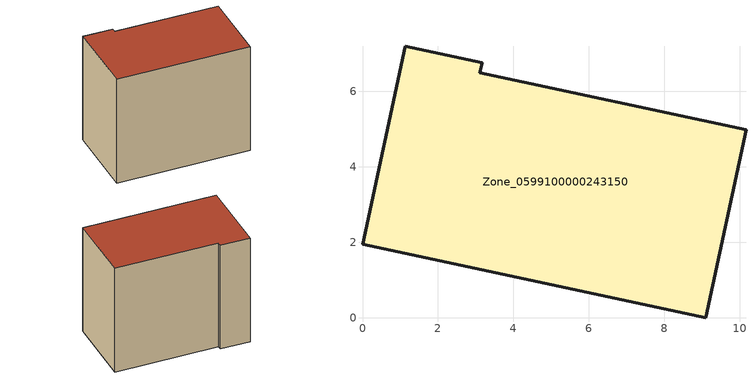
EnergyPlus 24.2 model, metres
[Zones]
Zone_0599100000243150
 floor ground (C_G): 9.09,0 0,1.95 1.13,7.2 3.17,6.76 3.11,6.49 10.16,4.98 z0
 wall outside (C_F): 3.17,6.76 1.13,7.2 0,1.95 9.09,0 10.16,4.98 3.11,6.49 3.17,6.76 z0:7.96
 roof outside (C_R): 10.16,4.98 3.11,6.49 3.17,6.76 1.13,7.2 0,1.95 9.09,0 z7.96
[BUILDING]
Pand.0599100000243150: North Axis=0; Terrain=City; Loads Convergence Tolerance Value=0.04; Temperature Convergence Tolerance Value=0.4; Solar Distribution=FullExterior; Maximum Number of Warmup Days=25; Minimum Number of Warmup Days=1
[Site:Location]
Rotterdam.The.Hague.AP_ZH_NLD Design_Conditions: Latitude=51.96; Longitude=4.45; Time Zone=1; Elevation=-4.5
[SITE:GROUNDTEMPERATURE:BUILDINGSURFACE]
18, 18, 18, 18, 18, 18, 18, 18, 18, 18, 18, 18
[MATERIAL] Thermal Absorptance=0.9; Solar Absorptance=0.7; Visible Absorptance=0.7
Name | Roughness | Thickness | Conductivity | Density | Specific Heat
G.TI.1975-1991 | MediumSmooth | 0.15 | 0.288461 | 540 | 1210
F.TI.1975-1991 | Rough | 0.3 | 0.230769 | 1920 | 840
R.TI.1975-1991 | MediumRough | 0.2 | 0.153846 | 1500 | 1000
[CONSTRUCTION]
C_G: G.TI.1975-1991
C_F: F.TI.1975-1991
C_R: R.TI.1975-1991
[ZONE]
Zone_0599100000243150: Type=1; Multiplier=1; Ceiling Height=Autocalculate; Volume=Autocalculate; Floor Area=autocalculate; Part of Total Floor Area=Yes
[ZONEINFILTRATION:DESIGNFLOWRATE]
Infil_Zone_0599100000243150: Zone or ZoneList or Space or SpaceList=Zone_0599100000243150; Schedule=AlwaysOn; Design Flow Rate Calculation Method=Flow/Area; Flow Rate per Floor Area=0.003; Constant Term Coefficient=1; Temperature Term Coefficient=0; Velocity Term Coefficient=0; Velocity Squared Term Coefficient=0
[HVACTEMPLATE:ZONE:IDEALLOADSAIRSYSTEM]
Zone_0599100000243150: Maximum Heating Supply Air Temperature=50; Minimum Cooling Supply Air Temperature=13; Maximum Heating Supply Air Humidity Ratio=0.0156; Minimum Cooling Supply Air Humidity Ratio=0.0077; Heating Limit=NoLimit; Cooling Limit=NoLimit; Dehumidification Control Type=ConstantSensibleHeatRatio; Cooling Sensible Heat Ratio=0.7; Dehumidification Setpoint=60; Humidification Control Type=None; Humidification Setpoint=30; Outdoor Air Method=None; Outdoor Air Flow Rate per Person=0.00944; Outdoor Air Flow Rate per Zone Floor Area=0; Outdoor Air Flow Rate per Zone=0; Demand Controlled Ventilation Type=None; Outdoor Air Economizer Type=NoEconomizer; Heat Recovery Type=None; Sensible Heat Recovery Effectiveness=0.7; Latent Heat Recovery Effectiveness=0.65
[ZONECONTROL:THERMOSTAT]
ThermostatControl_Zone_0599100000243150: Zone or ZoneList=Zone_0599100000243150; Control Type Schedule=DualSetpointControlType; Control 1=Thermostat_Zone_0599100000243150; Temperature Difference Between Cutout And Setpoint=0
[THERMOSTATSETPOINT:DUALSETPOINT]
Thermostat_Zone_0599100000243150: Heating Setpoint Temperature Schedule=HeatingSetpoint_Zone_0599100000243150; Cooling Setpoint Temperature Schedule=CoolingSetpoint_Zone_0599100000243150
[SCHEDULE:COMPACT]
HeatingSetpoint_Zone_0599100000243150: Through: 12/31, For: AllDays, Until: 24:00, 21
CoolingSetpoint_Zone_0599100000243150: Through: 12/31, For: AllDays, Until: 24:00, 24
DualSetpointControlType: Through: 12/31, For: AllDays, Until: 24:00, 4
AlwaysOn: Through: 12/31, For: AllDays, Until: 24:00, 1
